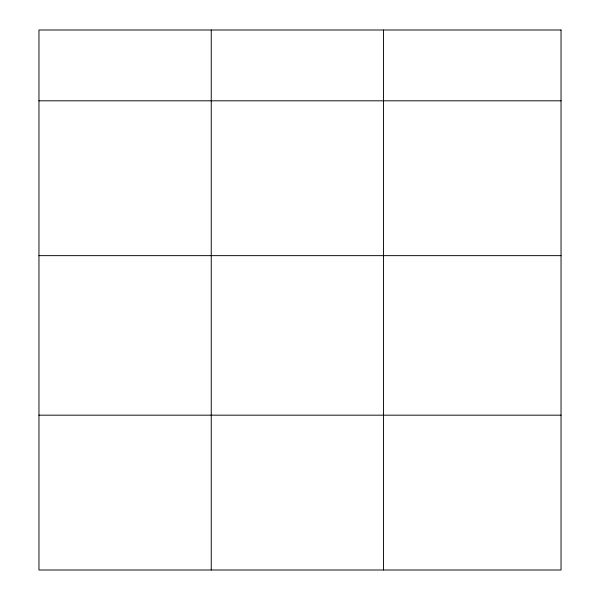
<?xml version="1.0" encoding="UTF-8"?>
<svg xmlns="http://www.w3.org/2000/svg" width="600" height="600" viewBox="0 0 600 600"><rect width="100%" height="100%" fill="white"/><g stroke="black" fill="none" stroke-linecap="round" stroke-linejoin="round"><path stroke-width="0.9" d="M38.955 100.815L561.045 100.815M38.955 255.645L561.045 255.645M38.955 415.17L561.045 415.17M383.535 30L383.535 570M211.245 30L211.245 570M561.045 30L38.955 30L38.955 570L561.045 570L561.045 30"/></g></svg>
